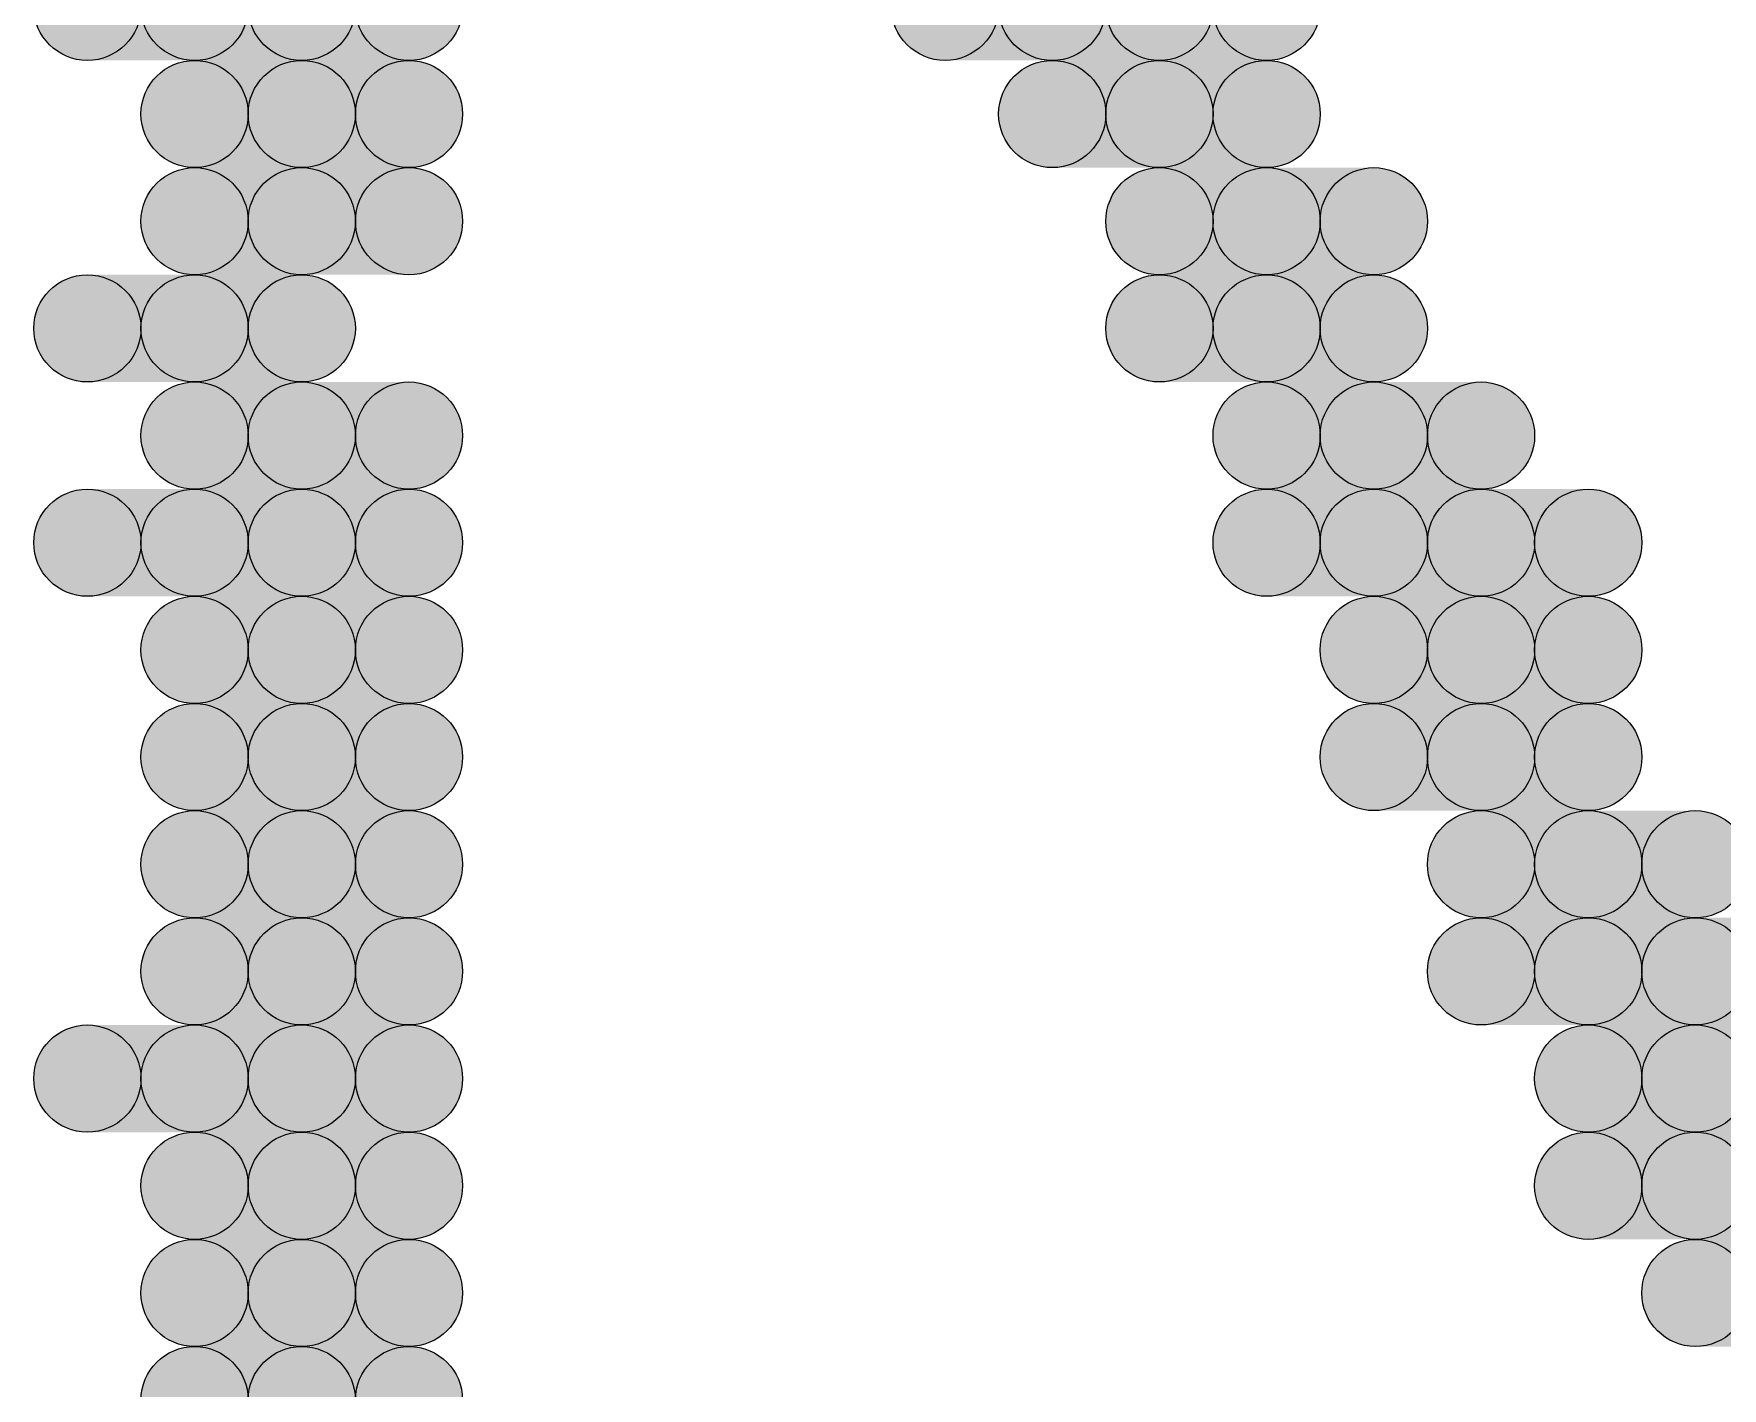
# Model space of a CAD drawing. Header units: millimetres. Extents: x 0 to 137, y 0 to 37.
# Drawn here: x 130.4417 to 130.8417, y 8.3594 to 8.6804 of the extents above; entities that cross this region are included whole.
import ezdxf

# ---------------------------------------------------------------- set-up
doc = ezdxf.new("R2010")
doc.units = ezdxf.units.MM
doc.layers.add('TopLayer', color=1, linetype='Continuous')
doc.layers.add('TopSolder', color=216, linetype='Continuous')

msp = doc.modelspace()

# ---------------------------------------------------------------- hatches: boundary and pattern name
at = {"layer": 'TopLayer'}
h = msp.add_hatch(color=1, dxfattribs=at)
edge = h.paths.add_edge_path()
edge.add_arc((130.4798, 8.6868), 0.0127, 0, 360)
for points in [[(130.4798, 8.6741), (130.4798, 8.6995), (130.5306, 8.6995), (130.5306, 8.6741)], [(130.683, 8.6741), (130.683, 8.6995), (130.7338, 8.6995), (130.7338, 8.6741)], [(130.5052, 8.6487), (130.5052, 8.6741), (130.5306, 8.6741), (130.5306, 8.6487)], [(130.7084, 8.6487), (130.7084, 8.6741), (130.7338, 8.6741), (130.7338, 8.6487)], [(130.5052, 8.6233), (130.5052, 8.6487), (130.5306, 8.6487), (130.5306, 8.6233)], [(130.7338, 8.6233), (130.7338, 8.6487), (130.7592, 8.6487), (130.7592, 8.6233)], [(130.4798, 8.5979), (130.4798, 8.6233), (130.5052, 8.6233), (130.5052, 8.5979)], [(130.7338, 8.5979), (130.7338, 8.6233), (130.7592, 8.6233), (130.7592, 8.5979)], [(130.5052, 8.5725), (130.5052, 8.5979), (130.5306, 8.5979), (130.5306, 8.5725)], [(130.7592, 8.5725), (130.7592, 8.5979), (130.7846, 8.5979), (130.7846, 8.5725)], [(130.4798, 8.5471), (130.4798, 8.5725), (130.5306, 8.5725), (130.5306, 8.5471)], [(130.7592, 8.5471), (130.7592, 8.5725), (130.81, 8.5725), (130.81, 8.5471)], [(130.5052, 8.5217), (130.5052, 8.5471), (130.5306, 8.5471), (130.5306, 8.5217)], [(130.7846, 8.5217), (130.7846, 8.5471), (130.81, 8.5471), (130.81, 8.5217)], [(130.5052, 8.4963), (130.5052, 8.5217), (130.5306, 8.5217), (130.5306, 8.4963)], [(130.7846, 8.4963), (130.7846, 8.5217), (130.81, 8.5217), (130.81, 8.4963)], [(130.5052, 8.4709), (130.5052, 8.4963), (130.5306, 8.4963), (130.5306, 8.4709)], [(130.81, 8.4709), (130.81, 8.4963), (130.8354, 8.4963), (130.8354, 8.4709)], [(130.5052, 8.4455), (130.5052, 8.4709), (130.5306, 8.4709), (130.5306, 8.4455)], [(130.81, 8.4455), (130.81, 8.4709), (130.8608, 8.4709), (130.8608, 8.4455)], [(130.4798, 8.4201), (130.4798, 8.4455), (130.5306, 8.4455), (130.5306, 8.4201)], [(130.8354, 8.4201), (130.8354, 8.4455), (130.8608, 8.4455), (130.8608, 8.4201)], [(130.5052, 8.3947), (130.5052, 8.4201), (130.5306, 8.4201), (130.5306, 8.3947)], [(130.8354, 8.3947), (130.8354, 8.4201), (130.8862, 8.4201), (130.8862, 8.3947)], [(130.5052, 8.3693), (130.5052, 8.3947), (130.5306, 8.3947), (130.5306, 8.3693)], [(130.5052, 8.3439), (130.5052, 8.3693), (130.5306, 8.3693), (130.5306, 8.3439)]]:
    msp.add_hatch(color=1, dxfattribs=at).paths.add_polyline_path(points)
h = msp.add_hatch(color=1, dxfattribs=at)
edge = h.paths.add_edge_path()
edge.add_arc((130.5306, 8.6868), 0.0127, 0, 360)
h = msp.add_hatch(color=1, dxfattribs=at)
edge = h.paths.add_edge_path()
edge.add_arc((130.683, 8.6868), 0.0127, 0, 360)
h = msp.add_hatch(color=1, dxfattribs=at)
edge = h.paths.add_edge_path()
edge.add_arc((130.7338, 8.6868), 0.0127, 0, 360)
h = msp.add_hatch(color=1, dxfattribs=at)
edge = h.paths.add_edge_path()
edge.add_arc((130.5052, 8.6614), 0.0127, 0, 360)
h = msp.add_hatch(color=1, dxfattribs=at)
edge = h.paths.add_edge_path()
edge.add_arc((130.5306, 8.6614), 0.0127, 0, 360)
h = msp.add_hatch(color=1, dxfattribs=at)
edge = h.paths.add_edge_path()
edge.add_arc((130.7084, 8.6614), 0.0127, 0, 360)
h = msp.add_hatch(color=1, dxfattribs=at)
edge = h.paths.add_edge_path()
edge.add_arc((130.7338, 8.6614), 0.0127, 0, 360)
h = msp.add_hatch(color=1, dxfattribs=at)
edge = h.paths.add_edge_path()
edge.add_arc((130.5052, 8.636), 0.0127, 0, 360)
h = msp.add_hatch(color=1, dxfattribs=at)
edge = h.paths.add_edge_path()
edge.add_arc((130.5306, 8.636), 0.0127, 0, 360)
h = msp.add_hatch(color=1, dxfattribs=at)
edge = h.paths.add_edge_path()
edge.add_arc((130.7338, 8.636), 0.0127, 0, 360)
h = msp.add_hatch(color=1, dxfattribs=at)
edge = h.paths.add_edge_path()
edge.add_arc((130.7592, 8.636), 0.0127, 0, 360)
h = msp.add_hatch(color=1, dxfattribs=at)
edge = h.paths.add_edge_path()
edge.add_arc((130.4798, 8.6106), 0.0127, 0, 360)
h = msp.add_hatch(color=1, dxfattribs=at)
edge = h.paths.add_edge_path()
edge.add_arc((130.5052, 8.6106), 0.0127, 0, 360)
h = msp.add_hatch(color=1, dxfattribs=at)
edge = h.paths.add_edge_path()
edge.add_arc((130.7338, 8.6106), 0.0127, 0, 360)
h = msp.add_hatch(color=1, dxfattribs=at)
edge = h.paths.add_edge_path()
edge.add_arc((130.7592, 8.6106), 0.0127, 0, 360)
h = msp.add_hatch(color=1, dxfattribs=at)
edge = h.paths.add_edge_path()
edge.add_arc((130.5052, 8.5852), 0.0127, 0, 360)
h = msp.add_hatch(color=1, dxfattribs=at)
edge = h.paths.add_edge_path()
edge.add_arc((130.5306, 8.5852), 0.0127, 0, 360)
h = msp.add_hatch(color=1, dxfattribs=at)
edge = h.paths.add_edge_path()
edge.add_arc((130.7592, 8.5852), 0.0127, 0, 360)
h = msp.add_hatch(color=1, dxfattribs=at)
edge = h.paths.add_edge_path()
edge.add_arc((130.7846, 8.5852), 0.0127, 0, 360)
h = msp.add_hatch(color=1, dxfattribs=at)
edge = h.paths.add_edge_path()
edge.add_arc((130.4798, 8.5598), 0.0127, 0, 360)
h = msp.add_hatch(color=1, dxfattribs=at)
edge = h.paths.add_edge_path()
edge.add_arc((130.5306, 8.5598), 0.0127, 0, 360)
h = msp.add_hatch(color=1, dxfattribs=at)
edge = h.paths.add_edge_path()
edge.add_arc((130.7592, 8.5598), 0.0127, 0, 360)
h = msp.add_hatch(color=1, dxfattribs=at)
edge = h.paths.add_edge_path()
edge.add_arc((130.81, 8.5598), 0.0127, 0, 360)
h = msp.add_hatch(color=1, dxfattribs=at)
edge = h.paths.add_edge_path()
edge.add_arc((130.5052, 8.5344), 0.0127, 0, 360)
h = msp.add_hatch(color=1, dxfattribs=at)
edge = h.paths.add_edge_path()
edge.add_arc((130.5306, 8.5344), 0.0127, 0, 360)
h = msp.add_hatch(color=1, dxfattribs=at)
edge = h.paths.add_edge_path()
edge.add_arc((130.7846, 8.5344), 0.0127, 0, 360)
h = msp.add_hatch(color=1, dxfattribs=at)
edge = h.paths.add_edge_path()
edge.add_arc((130.81, 8.5344), 0.0127, 0, 360)
h = msp.add_hatch(color=1, dxfattribs=at)
edge = h.paths.add_edge_path()
edge.add_arc((130.5052, 8.509), 0.0127, 0, 360)
h = msp.add_hatch(color=1, dxfattribs=at)
edge = h.paths.add_edge_path()
edge.add_arc((130.5306, 8.509), 0.0127, 0, 360)
h = msp.add_hatch(color=1, dxfattribs=at)
edge = h.paths.add_edge_path()
edge.add_arc((130.7846, 8.509), 0.0127, 0, 360)
h = msp.add_hatch(color=1, dxfattribs=at)
edge = h.paths.add_edge_path()
edge.add_arc((130.81, 8.509), 0.0127, 0, 360)
h = msp.add_hatch(color=1, dxfattribs=at)
edge = h.paths.add_edge_path()
edge.add_arc((130.5052, 8.4836), 0.0127, 0, 360)
h = msp.add_hatch(color=1, dxfattribs=at)
edge = h.paths.add_edge_path()
edge.add_arc((130.5306, 8.4836), 0.0127, 0, 360)
h = msp.add_hatch(color=1, dxfattribs=at)
edge = h.paths.add_edge_path()
edge.add_arc((130.81, 8.4836), 0.0127, 0, 360)
h = msp.add_hatch(color=1, dxfattribs=at)
edge = h.paths.add_edge_path()
edge.add_arc((130.8354, 8.4836), 0.0127, 0, 360)
h = msp.add_hatch(color=1, dxfattribs=at)
edge = h.paths.add_edge_path()
edge.add_arc((130.5052, 8.4582), 0.0127, 0, 360)
h = msp.add_hatch(color=1, dxfattribs=at)
edge = h.paths.add_edge_path()
edge.add_arc((130.5306, 8.4582), 0.0127, 0, 360)
h = msp.add_hatch(color=1, dxfattribs=at)
edge = h.paths.add_edge_path()
edge.add_arc((130.81, 8.4582), 0.0127, 0, 360)
h = msp.add_hatch(color=1, dxfattribs=at)
edge = h.paths.add_edge_path()
edge.add_arc((130.4798, 8.4328), 0.0127, 0, 360)
h = msp.add_hatch(color=1, dxfattribs=at)
edge = h.paths.add_edge_path()
edge.add_arc((130.5306, 8.4328), 0.0127, 0, 360)
h = msp.add_hatch(color=1, dxfattribs=at)
edge = h.paths.add_edge_path()
edge.add_arc((130.8354, 8.4328), 0.0127, 0, 360)
h = msp.add_hatch(color=1, dxfattribs=at)
edge = h.paths.add_edge_path()
edge.add_arc((130.5052, 8.4074), 0.0127, 0, 360)
h = msp.add_hatch(color=1, dxfattribs=at)
edge = h.paths.add_edge_path()
edge.add_arc((130.5306, 8.4074), 0.0127, 0, 360)
h = msp.add_hatch(color=1, dxfattribs=at)
edge = h.paths.add_edge_path()
edge.add_arc((130.8354, 8.4074), 0.0127, 0, 360)
h = msp.add_hatch(color=1, dxfattribs=at)
edge = h.paths.add_edge_path()
edge.add_arc((130.5052, 8.382), 0.0127, 0, 360)
h = msp.add_hatch(color=1, dxfattribs=at)
edge = h.paths.add_edge_path()
edge.add_arc((130.5306, 8.382), 0.0127, 0, 360)
h = msp.add_hatch(color=1, dxfattribs=at)
edge = h.paths.add_edge_path()
edge.add_arc((130.5052, 8.3566), 0.0127, 0, 360)
h = msp.add_hatch(color=1, dxfattribs=at)
edge = h.paths.add_edge_path()
edge.add_arc((130.5306, 8.3566), 0.0127, 0, 360)
at = {"layer": 'TopSolder'}
h = msp.add_hatch(color=216, dxfattribs=at)
edge = h.paths.add_edge_path()
edge.add_arc((130.4544, 8.6868), 0.0127, 0, 360)
for points in [[(130.4544, 8.6741), (130.4544, 8.6995), (130.5052, 8.6995), (130.5052, 8.6741)], [(130.6576, 8.6741), (130.6576, 8.6995), (130.7084, 8.6995), (130.7084, 8.6741)], [(130.4798, 8.6487), (130.4798, 8.6741), (130.5052, 8.6741), (130.5052, 8.6487)], [(130.683, 8.6487), (130.683, 8.6741), (130.7084, 8.6741), (130.7084, 8.6487)], [(130.4798, 8.6233), (130.4798, 8.6487), (130.5052, 8.6487), (130.5052, 8.6233)], [(130.7084, 8.6233), (130.7084, 8.6487), (130.7338, 8.6487), (130.7338, 8.6233)], [(130.4544, 8.5979), (130.4544, 8.6233), (130.4798, 8.6233), (130.4798, 8.5979)], [(130.7084, 8.5979), (130.7084, 8.6233), (130.7338, 8.6233), (130.7338, 8.5979)], [(130.4798, 8.5725), (130.4798, 8.5979), (130.5052, 8.5979), (130.5052, 8.5725)], [(130.7338, 8.5725), (130.7338, 8.5979), (130.7592, 8.5979), (130.7592, 8.5725)], [(130.4544, 8.5471), (130.4544, 8.5725), (130.5052, 8.5725), (130.5052, 8.5471)], [(130.7338, 8.5471), (130.7338, 8.5725), (130.7846, 8.5725), (130.7846, 8.5471)], [(130.4798, 8.5217), (130.4798, 8.5471), (130.5052, 8.5471), (130.5052, 8.5217)], [(130.7592, 8.5217), (130.7592, 8.5471), (130.7846, 8.5471), (130.7846, 8.5217)], [(130.4798, 8.4963), (130.4798, 8.5217), (130.5052, 8.5217), (130.5052, 8.4963)], [(130.7592, 8.4963), (130.7592, 8.5217), (130.7846, 8.5217), (130.7846, 8.4963)], [(130.4798, 8.4709), (130.4798, 8.4963), (130.5052, 8.4963), (130.5052, 8.4709)], [(130.7846, 8.4709), (130.7846, 8.4963), (130.81, 8.4963), (130.81, 8.4709)], [(130.4798, 8.4455), (130.4798, 8.4709), (130.5052, 8.4709), (130.5052, 8.4455)], [(130.7846, 8.4455), (130.7846, 8.4709), (130.8354, 8.4709), (130.8354, 8.4455)], [(130.4544, 8.4201), (130.4544, 8.4455), (130.5052, 8.4455), (130.5052, 8.4201)], [(130.81, 8.4201), (130.81, 8.4455), (130.8354, 8.4455), (130.8354, 8.4201)], [(130.4798, 8.3947), (130.4798, 8.4201), (130.5052, 8.4201), (130.5052, 8.3947)], [(130.81, 8.3947), (130.81, 8.4201), (130.8608, 8.4201), (130.8608, 8.3947)], [(130.4798, 8.3693), (130.4798, 8.3947), (130.5052, 8.3947), (130.5052, 8.3693)], [(130.8354, 8.3693), (130.8354, 8.3947), (130.8608, 8.3947), (130.8608, 8.3693)], [(130.4798, 8.3439), (130.4798, 8.3693), (130.5052, 8.3693), (130.5052, 8.3439)]]:
    msp.add_hatch(color=216, dxfattribs=at).paths.add_polyline_path(points)
h = msp.add_hatch(color=216, dxfattribs=at)
edge = h.paths.add_edge_path()
edge.add_arc((130.5052, 8.6868), 0.0127, 0, 360)
h = msp.add_hatch(color=216, dxfattribs=at)
edge = h.paths.add_edge_path()
edge.add_arc((130.6576, 8.6868), 0.0127, 0, 360)
h = msp.add_hatch(color=216, dxfattribs=at)
edge = h.paths.add_edge_path()
edge.add_arc((130.7084, 8.6868), 0.0127, 0, 360)
h = msp.add_hatch(color=216, dxfattribs=at)
edge = h.paths.add_edge_path()
edge.add_arc((130.4798, 8.6614), 0.0127, 0, 360)
h = msp.add_hatch(color=216, dxfattribs=at)
edge = h.paths.add_edge_path()
edge.add_arc((130.5052, 8.6614), 0.0127, 0, 360)
h = msp.add_hatch(color=216, dxfattribs=at)
edge = h.paths.add_edge_path()
edge.add_arc((130.683, 8.6614), 0.0127, 0, 360)
h = msp.add_hatch(color=216, dxfattribs=at)
edge = h.paths.add_edge_path()
edge.add_arc((130.7084, 8.6614), 0.0127, 0, 360)
h = msp.add_hatch(color=216, dxfattribs=at)
edge = h.paths.add_edge_path()
edge.add_arc((130.4798, 8.636), 0.0127, 0, 360)
h = msp.add_hatch(color=216, dxfattribs=at)
edge = h.paths.add_edge_path()
edge.add_arc((130.5052, 8.636), 0.0127, 0, 360)
h = msp.add_hatch(color=216, dxfattribs=at)
edge = h.paths.add_edge_path()
edge.add_arc((130.7084, 8.636), 0.0127, 0, 360)
h = msp.add_hatch(color=216, dxfattribs=at)
edge = h.paths.add_edge_path()
edge.add_arc((130.7338, 8.636), 0.0127, 0, 360)
h = msp.add_hatch(color=216, dxfattribs=at)
edge = h.paths.add_edge_path()
edge.add_arc((130.4544, 8.6106), 0.0127, 0, 360)
h = msp.add_hatch(color=216, dxfattribs=at)
edge = h.paths.add_edge_path()
edge.add_arc((130.4798, 8.6106), 0.0127, 0, 360)
h = msp.add_hatch(color=216, dxfattribs=at)
edge = h.paths.add_edge_path()
edge.add_arc((130.7084, 8.6106), 0.0127, 0, 360)
h = msp.add_hatch(color=216, dxfattribs=at)
edge = h.paths.add_edge_path()
edge.add_arc((130.7338, 8.6106), 0.0127, 0, 360)
h = msp.add_hatch(color=216, dxfattribs=at)
edge = h.paths.add_edge_path()
edge.add_arc((130.4798, 8.5852), 0.0127, 0, 360)
h = msp.add_hatch(color=216, dxfattribs=at)
edge = h.paths.add_edge_path()
edge.add_arc((130.5052, 8.5852), 0.0127, 0, 360)
h = msp.add_hatch(color=216, dxfattribs=at)
edge = h.paths.add_edge_path()
edge.add_arc((130.7338, 8.5852), 0.0127, 0, 360)
h = msp.add_hatch(color=216, dxfattribs=at)
edge = h.paths.add_edge_path()
edge.add_arc((130.7592, 8.5852), 0.0127, 0, 360)
h = msp.add_hatch(color=216, dxfattribs=at)
edge = h.paths.add_edge_path()
edge.add_arc((130.4544, 8.5598), 0.0127, 0, 360)
h = msp.add_hatch(color=216, dxfattribs=at)
edge = h.paths.add_edge_path()
edge.add_arc((130.5052, 8.5598), 0.0127, 0, 360)
h = msp.add_hatch(color=216, dxfattribs=at)
edge = h.paths.add_edge_path()
edge.add_arc((130.7338, 8.5598), 0.0127, 0, 360)
h = msp.add_hatch(color=216, dxfattribs=at)
edge = h.paths.add_edge_path()
edge.add_arc((130.7846, 8.5598), 0.0127, 0, 360)
h = msp.add_hatch(color=216, dxfattribs=at)
edge = h.paths.add_edge_path()
edge.add_arc((130.4798, 8.5344), 0.0127, 0, 360)
h = msp.add_hatch(color=216, dxfattribs=at)
edge = h.paths.add_edge_path()
edge.add_arc((130.5052, 8.5344), 0.0127, 0, 360)
h = msp.add_hatch(color=216, dxfattribs=at)
edge = h.paths.add_edge_path()
edge.add_arc((130.7592, 8.5344), 0.0127, 0, 360)
h = msp.add_hatch(color=216, dxfattribs=at)
edge = h.paths.add_edge_path()
edge.add_arc((130.7846, 8.5344), 0.0127, 0, 360)
h = msp.add_hatch(color=216, dxfattribs=at)
edge = h.paths.add_edge_path()
edge.add_arc((130.4798, 8.509), 0.0127, 0, 360)
h = msp.add_hatch(color=216, dxfattribs=at)
edge = h.paths.add_edge_path()
edge.add_arc((130.5052, 8.509), 0.0127, 0, 360)
h = msp.add_hatch(color=216, dxfattribs=at)
edge = h.paths.add_edge_path()
edge.add_arc((130.7592, 8.509), 0.0127, 0, 360)
h = msp.add_hatch(color=216, dxfattribs=at)
edge = h.paths.add_edge_path()
edge.add_arc((130.7846, 8.509), 0.0127, 0, 360)
h = msp.add_hatch(color=216, dxfattribs=at)
edge = h.paths.add_edge_path()
edge.add_arc((130.4798, 8.4836), 0.0127, 0, 360)
h = msp.add_hatch(color=216, dxfattribs=at)
edge = h.paths.add_edge_path()
edge.add_arc((130.5052, 8.4836), 0.0127, 0, 360)
h = msp.add_hatch(color=216, dxfattribs=at)
edge = h.paths.add_edge_path()
edge.add_arc((130.7846, 8.4836), 0.0127, 0, 360)
h = msp.add_hatch(color=216, dxfattribs=at)
edge = h.paths.add_edge_path()
edge.add_arc((130.81, 8.4836), 0.0127, 0, 360)
h = msp.add_hatch(color=216, dxfattribs=at)
edge = h.paths.add_edge_path()
edge.add_arc((130.4798, 8.4582), 0.0127, 0, 360)
h = msp.add_hatch(color=216, dxfattribs=at)
edge = h.paths.add_edge_path()
edge.add_arc((130.5052, 8.4582), 0.0127, 0, 360)
h = msp.add_hatch(color=216, dxfattribs=at)
edge = h.paths.add_edge_path()
edge.add_arc((130.7846, 8.4582), 0.0127, 0, 360)
h = msp.add_hatch(color=216, dxfattribs=at)
edge = h.paths.add_edge_path()
edge.add_arc((130.8354, 8.4582), 0.0127, 0, 360)
h = msp.add_hatch(color=216, dxfattribs=at)
edge = h.paths.add_edge_path()
edge.add_arc((130.4544, 8.4328), 0.0127, 0, 360)
h = msp.add_hatch(color=216, dxfattribs=at)
edge = h.paths.add_edge_path()
edge.add_arc((130.5052, 8.4328), 0.0127, 0, 360)
h = msp.add_hatch(color=216, dxfattribs=at)
edge = h.paths.add_edge_path()
edge.add_arc((130.81, 8.4328), 0.0127, 0, 360)
h = msp.add_hatch(color=216, dxfattribs=at)
edge = h.paths.add_edge_path()
edge.add_arc((130.8354, 8.4328), 0.0127, 0, 360)
h = msp.add_hatch(color=216, dxfattribs=at)
edge = h.paths.add_edge_path()
edge.add_arc((130.4798, 8.4074), 0.0127, 0, 360)
h = msp.add_hatch(color=216, dxfattribs=at)
edge = h.paths.add_edge_path()
edge.add_arc((130.5052, 8.4074), 0.0127, 0, 360)
h = msp.add_hatch(color=216, dxfattribs=at)
edge = h.paths.add_edge_path()
edge.add_arc((130.81, 8.4074), 0.0127, 0, 360)
h = msp.add_hatch(color=216, dxfattribs=at)
edge = h.paths.add_edge_path()
edge.add_arc((130.4798, 8.382), 0.0127, 0, 360)
h = msp.add_hatch(color=216, dxfattribs=at)
edge = h.paths.add_edge_path()
edge.add_arc((130.5052, 8.382), 0.0127, 0, 360)
h = msp.add_hatch(color=216, dxfattribs=at)
edge = h.paths.add_edge_path()
edge.add_arc((130.8354, 8.382), 0.0127, 0, 360)
h = msp.add_hatch(color=216, dxfattribs=at)
edge = h.paths.add_edge_path()
edge.add_arc((130.4798, 8.3566), 0.0127, 0, 360)
h = msp.add_hatch(color=216, dxfattribs=at)
edge = h.paths.add_edge_path()
edge.add_arc((130.5052, 8.3566), 0.0127, 0, 360)

# ---------------------------------------------------------------- linework, layer by layer
at = {"layer": 'TopLayer'}
for centre in [(130.4798, 8.6868), (130.5306, 8.6868), (130.683, 8.6868), (130.7338, 8.6868), (130.5052, 8.6614), (130.5306, 8.6614), (130.7084, 8.6614), (130.7338, 8.6614), (130.5052, 8.636), (130.5306, 8.636), (130.7338, 8.636), (130.7592, 8.636), (130.4798, 8.6106), (130.5052, 8.6106), (130.7338, 8.6106), (130.7592, 8.6106), (130.5052, 8.5852), (130.5306, 8.5852), (130.7592, 8.5852), (130.7846, 8.5852), (130.4798, 8.5598), (130.5306, 8.5598), (130.7592, 8.5598), (130.81, 8.5598), (130.5052, 8.5344), (130.5306, 8.5344), (130.7846, 8.5344), (130.81, 8.5344), (130.5052, 8.509), (130.5306, 8.509), (130.7846, 8.509), (130.81, 8.509), (130.5052, 8.4836), (130.5306, 8.4836), (130.81, 8.4836), (130.8354, 8.4836), (130.5052, 8.4582), (130.5306, 8.4582), (130.81, 8.4582), (130.4798, 8.4328), (130.5306, 8.4328), (130.8354, 8.4328), (130.5052, 8.4074), (130.5306, 8.4074), (130.8354, 8.4074), (130.5052, 8.382), (130.5306, 8.382), (130.5052, 8.3566), (130.5306, 8.3566)]:
    msp.add_circle(centre, 0.0127, dxfattribs=at)
at = {"layer": 'TopSolder'}
for centre in [(130.4544, 8.6868), (130.5052, 8.6868), (130.6576, 8.6868), (130.7084, 8.6868), (130.4798, 8.6614), (130.5052, 8.6614), (130.683, 8.6614), (130.7084, 8.6614), (130.4798, 8.636), (130.5052, 8.636), (130.7084, 8.636), (130.7338, 8.636), (130.4544, 8.6106), (130.4798, 8.6106), (130.7084, 8.6106), (130.7338, 8.6106), (130.4798, 8.5852), (130.5052, 8.5852), (130.7338, 8.5852), (130.7592, 8.5852), (130.4544, 8.5598), (130.5052, 8.5598), (130.7338, 8.5598), (130.7846, 8.5598), (130.4798, 8.5344), (130.5052, 8.5344), (130.7592, 8.5344), (130.7846, 8.5344), (130.4798, 8.509), (130.5052, 8.509), (130.7592, 8.509), (130.7846, 8.509), (130.4798, 8.4836), (130.5052, 8.4836), (130.7846, 8.4836), (130.81, 8.4836), (130.4798, 8.4582), (130.5052, 8.4582), (130.7846, 8.4582), (130.8354, 8.4582), (130.4544, 8.4328), (130.5052, 8.4328), (130.81, 8.4328), (130.8354, 8.4328), (130.4798, 8.4074), (130.5052, 8.4074), (130.81, 8.4074), (130.4798, 8.382), (130.5052, 8.382), (130.8354, 8.382), (130.4798, 8.3566), (130.5052, 8.3566)]:
    msp.add_circle(centre, 0.0127, dxfattribs=at)

doc.saveas('drawing.dxf')
